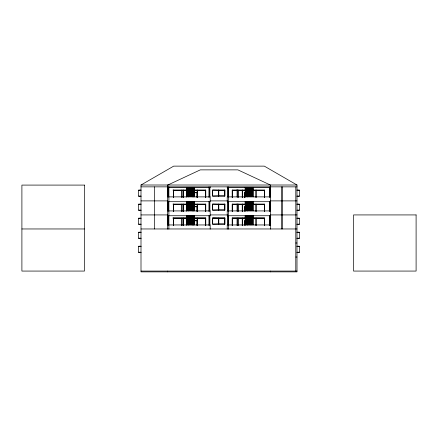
<?xml version="1.0" encoding="UTF-8"?>
<svg xmlns="http://www.w3.org/2000/svg" width="438" height="438" viewBox="0 0 438 438"><rect width="100%" height="100%" fill="white"/><g stroke="black" fill="none" stroke-linecap="round" stroke-linejoin="round"><path stroke-width="0.66" d="M141.003 185.006L173.694 166.128L264.306 166.128L296.997 185.006L296.997 271.872L141.003 271.872L141.003 185.006L296.997 185.006M141.003 186.856L296.997 186.856M167.677 187.656L210.185 187.656L210.185 186.856M270.531 187.656L227.223 187.656L227.223 186.856M167.978 187.858L168.581 187.858M186.325 187.858L194.346 187.858M209.282 187.858L209.884 187.858M227.525 187.858L228.127 187.858M245.132 187.858L253.153 187.858M269.627 187.858L270.23 187.858M141.003 190.065L138.594 190.065L138.594 196.279L141.003 196.279M172.933 190.065L188.696 190.065M247.465 190.065L232.178 190.065L232.184 197.511M250.881 190.065L264.585 190.065L264.585 197.511M296.997 190.065L299.406 190.065L299.406 196.279L296.997 196.279M138.594 190.267L141.003 190.267M173.579 190.267L183.44 190.267M183.637 190.267L188.417 190.267M192.342 190.267L197.122 190.267M197.319 190.267L205.575 190.267M218.6 190.267L212.687 190.065L212.687 196.082L218.6 195.879M218.803 190.267L224.716 190.267M232.386 190.267L242.241 190.267M242.444 190.267L247.224 190.267M251.149 190.267L255.929 190.267M256.126 190.267L264.382 190.267M296.997 190.267L299.406 190.267M186.561 192.441L188.395 192.441M197.319 192.441L193.038 192.441L193.038 196.99M247.092 192.441L244.65 192.441L244.65 197.642M186.867 192.742L188.701 192.742M247.399 192.742L244.951 192.742L244.951 197.494M218.803 195.879L224.716 195.879M138.594 196.082L141.003 196.082M296.997 196.082L299.406 196.082M167.978 196.678L168.581 196.678M186.325 196.678L194.346 196.678M209.282 196.678L209.884 196.678M227.525 196.678L228.127 196.678M245.132 196.678L253.153 196.678M269.627 196.678L270.23 196.678M167.677 196.881L210.185 196.881L210.185 201.694L167.677 201.694M270.531 196.881L227.223 196.881L227.223 201.694L270.531 201.694M141.003 200.894L167.677 200.894M210.322 200.894L227.755 200.894M270.531 200.894L296.997 200.894M167.978 201.896L168.581 201.896M186.325 201.896L194.346 201.896M209.282 201.896L209.884 201.896M227.525 201.896L228.127 201.896M245.132 201.896L253.153 201.896M269.627 201.896L270.23 201.896M141.003 204.097L138.594 204.097L138.594 210.317L141.003 210.317M172.933 204.097L188.696 204.097M247.465 204.097L232.178 204.097L232.184 211.543M250.881 204.097L264.585 204.097L264.585 211.543M296.997 204.097L299.406 204.097L299.406 210.317L296.997 210.317M138.594 204.3L141.003 204.3M173.579 204.3L183.44 204.3M183.637 204.3L188.417 204.3M192.342 204.3L197.122 204.3M197.319 204.3L205.575 204.3M218.6 204.3L212.687 204.097L212.687 210.114L218.6 209.917M218.803 204.3L224.716 204.3M232.386 204.3L242.241 204.3M242.444 204.3L247.224 204.3M251.149 204.3L255.929 204.3M256.126 204.3L264.382 204.3M296.997 204.3L299.406 204.3M186.561 206.473L188.395 206.473M197.319 206.473L193.038 206.473L193.038 211.023M247.092 206.473L244.65 206.473L244.65 211.023M186.867 206.78L188.701 206.78M247.399 206.78L244.951 206.78L244.951 211.532M218.803 209.917L224.716 209.917M138.594 210.114L141.003 210.114M296.997 210.114L299.406 210.114M167.978 210.716L168.581 210.716M186.325 210.716L194.346 210.716M209.282 210.716L209.884 210.716M227.525 210.716L228.127 210.716M245.132 210.716L253.153 210.716M269.627 210.716L270.23 210.716M167.677 210.919L210.185 210.919L210.185 215.731L167.677 215.731M270.531 210.919L227.223 210.919L227.223 215.731L270.531 215.731M141.003 214.927L167.677 214.927M210.322 214.927L227.755 214.927M270.531 214.927L296.997 214.927M167.978 215.929L168.581 215.929M186.325 215.929L194.346 215.929M209.282 215.929L209.884 215.929M227.525 215.929L228.127 215.929M245.132 215.929L253.153 215.929M269.627 215.929L270.23 215.929M172.983 217.905L188.696 217.905M192.797 217.905L205.778 217.905M212.578 217.905L224.913 217.905M232.178 217.905L247.465 217.905M250.881 217.905L264.547 217.905M141.003 218.135L138.594 218.135L138.594 224.349L141.003 224.349M172.933 218.135L188.696 218.135M247.465 218.135L232.178 218.135L232.184 225.581M250.881 218.135L264.585 218.135L264.585 225.581M296.997 218.135L299.406 218.135L299.406 224.349L296.997 224.349M138.594 218.338L141.003 218.338M173.579 218.338L183.44 218.338M183.637 218.338L188.417 218.338M192.342 218.338L197.122 218.338M197.319 218.338L205.575 218.338M218.6 218.338L212.687 218.135L212.687 224.152L218.6 223.949M218.803 218.338L224.716 218.338M232.386 218.338L242.241 218.338M242.444 218.338L247.224 218.338M251.149 218.338L255.929 218.338M256.126 218.338L264.382 218.338M296.997 218.338L299.406 218.338M186.561 220.511L188.395 220.511M197.319 220.511L193.038 220.511L193.038 225.061M247.092 220.511L244.65 220.511L244.65 225.061M186.867 220.812L188.701 220.812M247.399 220.812L244.951 220.812L244.951 225.57M218.803 223.949L224.716 223.949M138.594 224.152L141.003 224.152M296.997 224.152L299.406 224.152M167.978 224.754L168.581 224.754M186.325 224.754L194.346 224.754M209.282 224.754L209.884 224.754M227.525 224.754L228.127 224.754M245.132 224.754L253.153 224.754M269.627 224.754L270.23 224.754M167.677 224.951L210.185 224.951L210.185 229.162M270.531 224.951L227.223 224.951L227.223 229.162M21.9 228.964L84.457 228.964M141.003 228.964L296.997 228.964M141.003 232.173L138.594 232.173L138.594 238.387L141.003 238.387M296.997 232.173L299.406 232.173L299.406 238.387L296.997 238.387M138.594 232.37L141.003 232.37M296.997 232.37L299.406 232.37M138.594 238.184L141.003 238.184M296.997 238.184L299.406 238.184M295.792 242.997L296.997 242.997M141.003 246.205L138.594 246.205L138.594 252.425L141.003 252.425M296.997 246.205L299.406 246.205L299.406 252.425L296.997 252.425M138.594 246.408L141.003 246.408M296.997 246.408L299.406 246.408M138.594 252.222L141.003 252.222M296.997 252.222L299.406 252.222M295.792 257.035L296.997 257.035M141.003 271.067L296.997 271.067M295.792 186.856L295.792 271.067M282.559 186.856L282.559 228.964M281.36 186.856L281.36 228.964M270.531 229.162L270.531 185.088L237.911 169.873L200.297 169.873L167.677 185.088L167.677 229.162M270.531 271.067L270.531 271.872M270.23 187.656L270.23 196.881M270.23 201.694L270.23 210.919M270.23 215.731L270.23 224.951M269.627 187.656L269.627 196.881M269.627 201.694L269.627 210.919M269.627 215.731L269.627 224.951M269.326 186.856L269.326 197.549M269.326 201.562L269.326 211.587M269.326 215.595L269.326 225.619M264.382 190.065L264.382 197.511M264.382 204.097L264.382 211.543M264.382 218.135L264.382 225.581M256.126 190.065L256.126 197.511M256.126 204.097L256.126 211.543M256.126 218.135L256.126 225.581M255.929 190.065L255.929 197.511M255.929 204.097L255.929 211.543M255.929 218.135L255.929 225.581M253.153 187.656L253.153 196.881M253.153 201.694L253.153 210.919M253.153 215.731L253.153 224.951M252.95 187.858L252.95 196.678M252.95 201.896L252.95 210.716M252.95 215.929L252.95 224.754M252.551 187.858L252.551 196.678M252.551 201.896L252.551 210.716M252.551 215.929L252.551 224.754M252.354 187.858L252.354 196.678M252.354 201.896L252.354 210.716M252.354 215.929L252.354 224.754M251.949 187.858L251.949 196.678M251.949 201.896L251.949 210.716M251.949 215.929L251.949 224.754M251.751 187.858L251.751 196.678M251.751 201.896L251.751 210.716M251.751 215.929L251.751 224.754M251.346 187.858L251.346 196.678M251.346 201.896L251.346 210.716M251.346 215.929L251.346 224.754M251.149 187.858L251.149 196.678M251.149 201.896L251.149 210.716M251.149 215.929L251.149 224.754M250.947 190.065L250.947 196.832M250.947 204.097L250.947 210.864M250.947 218.135L250.947 224.902M250.75 187.858L250.75 196.678M250.75 201.896L250.75 210.716M250.75 215.929L250.75 224.754M250.547 187.858L250.547 196.678M250.547 201.896L250.547 210.716M250.547 215.929L250.547 224.754M250.147 187.858L250.147 196.678M250.147 201.896L250.147 210.716M250.147 215.929L250.147 224.754M249.945 187.858L249.945 196.678M249.945 201.896L249.945 210.716M249.945 215.929L249.945 224.754M249.545 187.858L249.545 196.678M249.545 201.896L249.545 210.716M249.545 215.929L249.545 224.754M249.342 187.858L249.342 196.678M249.342 201.896L249.342 210.716M249.342 215.929L249.342 224.754M248.943 187.858L248.943 196.678M248.943 201.896L248.943 210.716M248.943 215.929L248.943 224.754M248.74 187.858L248.74 196.678M248.74 201.896L248.74 210.716M248.74 215.929L248.74 224.754M248.341 187.858L248.341 196.678M248.341 201.896L248.341 210.716M248.341 215.929L248.341 224.754M248.138 187.858L248.138 196.678M248.138 201.896L248.138 210.716M248.138 215.929L248.138 224.754M247.738 187.858L247.738 196.678M247.738 201.896L247.738 210.716M247.738 215.929L247.738 224.754M247.541 187.858L247.541 196.678M247.541 201.896L247.541 210.716M247.541 215.929L247.541 224.754M247.426 190.065L247.426 196.832M247.426 204.097L247.426 210.864M247.426 218.135L247.426 224.902M247.224 190.065L247.224 196.832M247.224 204.097L247.224 210.864M247.224 218.135L247.224 224.902M247.136 187.858L247.136 196.678M247.136 201.896L247.136 210.716M247.136 215.929L247.136 224.754M246.939 187.858L246.939 196.678M246.939 201.896L246.939 210.716M246.939 215.929L246.939 224.754M246.539 187.858L246.539 196.678M246.539 201.896L246.539 210.716M246.539 215.929L246.539 224.754M246.337 187.858L246.337 196.678M246.337 201.896L246.337 210.716M246.337 215.929L246.337 224.754M245.937 187.858L245.937 196.678M245.937 201.896L245.937 210.716M245.937 215.929L245.937 224.754M245.734 187.858L245.734 196.678M245.734 201.896L245.734 210.716M245.734 215.929L245.734 224.754M245.335 187.858L245.335 196.678M245.335 201.896L245.335 210.716M245.335 215.929L245.335 224.754M245.132 187.656L245.132 196.881M245.132 201.694L245.132 210.919M245.132 215.731L245.132 224.951M242.444 190.065L242.444 197.511M242.444 204.097L242.444 211.543M242.444 218.135L242.444 225.581M242.241 190.065L242.241 197.511M242.241 204.097L242.241 211.543M242.241 218.135L242.241 225.581M238.256 190.065L238.256 197.511M238.256 204.097L238.256 211.543M238.256 218.135L238.256 225.581M237.856 190.065L237.856 197.511M237.856 204.097L237.856 211.543M237.856 218.135L237.856 225.581M237.057 189.572L237.057 197.045M237.057 203.834L237.057 211.308M237.057 218.097L237.057 225.565M232.386 190.065L232.386 197.511M232.386 204.097L232.386 211.543M232.386 218.135L232.386 225.581M228.428 186.856L228.428 229.162M228.127 187.656L228.127 196.881M228.127 201.694L228.127 210.919M228.127 215.731L228.127 224.951M227.525 187.656L227.525 196.881M227.525 201.694L227.525 210.919M227.525 215.731L227.525 224.951M224.716 190.065L224.716 196.082M224.716 204.097L224.716 210.114M224.716 218.135L224.716 224.152M218.803 190.065L218.803 196.082M218.803 204.097L218.803 210.114M218.803 218.135L218.803 224.152M218.6 190.065L218.6 196.082M218.6 204.097L218.6 210.114M218.6 218.135L218.6 224.152M209.884 187.656L209.884 196.881M209.884 201.694L209.884 210.919M209.884 215.731L209.884 224.951M209.282 187.656L209.282 196.881M209.282 201.694L209.282 210.919M209.282 215.731L209.282 224.951M208.986 186.856L208.986 197.549M208.986 201.562L208.986 211.587M208.986 215.595L208.986 225.619M205.778 197.511L205.778 190.065L192.14 190.065L192.14 196.832M205.778 211.543L205.778 204.097L192.14 204.097L192.14 210.864M205.778 225.581L205.778 218.135L192.14 218.135L192.14 224.902M205.575 190.065L205.575 197.511M205.575 204.097L205.575 211.543M205.575 218.135L205.575 225.581M197.319 190.065L197.319 197.642M197.319 204.097L197.319 211.543M197.319 218.135L197.319 225.581M197.122 190.065L197.122 197.511M197.122 204.097L197.122 211.543M197.122 218.135L197.122 225.581M197.012 197.494L197.012 192.742L193.344 192.742L193.344 196.815M197.012 211.532L197.012 206.78L193.344 206.78L193.344 210.853M197.012 225.57L197.012 220.812L193.344 220.812L193.344 224.891M194.346 187.656L194.346 196.881M194.346 201.694L194.346 210.919M194.346 215.731L194.346 224.951M194.144 187.858L194.144 196.678M194.144 201.896L194.144 210.716M194.144 215.929L194.144 224.754M193.744 187.858L193.744 196.678M193.744 201.896L193.744 210.716M193.744 215.929L193.744 224.754M193.547 187.858L193.547 196.678M193.547 201.896L193.547 210.716M193.547 215.929L193.547 224.754M193.142 187.858L193.142 196.678M193.142 201.896L193.142 210.716M193.142 215.929L193.142 224.754M192.944 187.858L192.944 196.678M192.944 201.896L192.944 210.716M192.944 215.929L192.944 224.754M192.545 187.858L192.545 196.678M192.545 201.896L192.545 210.716M192.545 215.929L192.545 224.754M192.342 187.858L192.342 196.678M192.342 201.896L192.342 210.716M192.342 215.929L192.342 224.754M191.943 187.858L191.943 196.678M191.943 201.896L191.943 210.716M191.943 215.929L191.943 224.754M191.74 187.858L191.74 196.678M191.74 201.896L191.74 210.716M191.74 215.929L191.74 224.754M191.34 187.858L191.34 196.678M191.34 201.896L191.34 210.716M191.34 215.929L191.34 224.754M191.138 187.858L191.138 196.678M191.138 201.896L191.138 210.716M191.138 215.929L191.138 224.754M190.738 187.858L190.738 196.678M190.738 201.896L190.738 210.716M190.738 215.929L190.738 224.754M190.535 187.858L190.535 196.678M190.535 201.896L190.535 210.716M190.535 215.929L190.535 224.754M190.136 187.858L190.136 196.678M190.136 201.896L190.136 210.716M190.136 215.929L190.136 224.754M189.933 187.858L189.933 196.678M189.933 201.896L189.933 210.716M189.933 215.929L189.933 224.754M189.534 187.858L189.534 196.678M189.534 201.896L189.534 210.716M189.534 215.929L189.534 224.754M189.336 187.858L189.336 196.678M189.336 201.896L189.336 210.716M189.336 215.929L189.336 224.754M188.931 187.858L188.931 196.678M188.931 201.896L188.931 210.716M188.931 215.929L188.931 224.754M188.734 187.858L188.734 196.678M188.734 201.896L188.734 210.716M188.734 215.929L188.734 224.754M188.619 190.065L188.619 196.832M188.619 204.097L188.619 210.864M188.619 218.135L188.619 224.902M188.417 190.065L188.417 196.832M188.417 204.097L188.417 210.864M188.417 218.135L188.417 224.902M188.329 187.858L188.329 196.678M188.329 201.896L188.329 210.716M188.329 215.929L188.329 224.754M188.132 187.858L188.132 196.678M188.132 201.896L188.132 210.716M188.132 215.929L188.132 224.754M187.732 187.858L187.732 196.678M187.732 201.896L187.732 210.716M187.732 215.929L187.732 224.754M187.53 187.858L187.53 196.678M187.53 201.896L187.53 210.716M187.53 215.929L187.53 224.754M187.13 187.858L187.13 196.678M187.13 201.896L187.13 210.716M187.13 215.929L187.13 224.754M186.927 187.858L186.867 196.815M186.927 201.896L186.867 210.853M186.927 215.929L186.867 224.891M186.528 187.858L186.561 196.99M186.528 201.896L186.561 211.023M186.528 215.929L186.561 225.061M186.325 187.656L186.325 196.881M186.325 201.694L186.325 210.919M186.325 215.731L186.325 224.951M183.637 190.065L183.637 197.511M183.637 204.097L183.637 211.543M183.637 218.135L183.637 225.581M183.44 190.065L183.44 197.511M183.44 204.097L183.44 211.543M183.44 218.135L183.44 225.581M182.115 190.065L182.115 197.511M182.115 204.097L182.115 211.543M182.115 218.135L182.115 225.581M181.715 190.065L181.715 197.511M181.715 204.097L181.715 211.543M181.715 218.135L181.715 225.581M173.579 190.065L173.579 197.511M173.579 204.097L173.579 211.543M173.579 218.135L173.579 225.581M173.377 190.065L173.377 197.511M173.377 204.097L173.377 211.543M173.377 218.135L173.377 225.581M168.882 186.856L168.882 229.162M168.581 187.656L168.581 196.881M168.581 201.694L168.581 210.919M168.581 215.731L168.581 224.951M167.978 187.656L167.978 196.881M167.978 201.694L167.978 210.919M167.978 215.731L167.978 224.951M167.858 185.006L167.858 186.856M167.677 271.067L167.677 271.872M154.636 186.856L154.636 228.964M84.457 185.088L21.9 185.088L21.9 271.067L84.457 271.067L84.457 185.088M224.918 190.065L212.485 190.065L212.485 196.082L224.918 196.082L224.918 190.065M224.918 204.097L212.485 204.097L212.485 210.114L224.918 210.114L224.918 204.097M416.1 214.927L353.543 214.927L353.543 271.067L416.1 271.067L416.1 214.927M224.918 218.135L212.485 218.135L212.485 224.152L224.918 224.152L224.918 218.135"/></g></svg>
